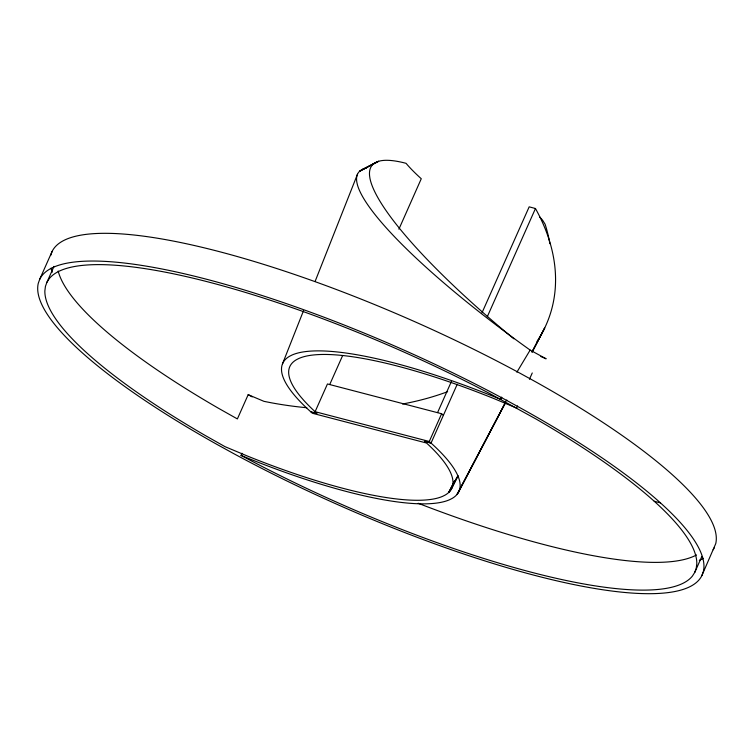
<?xml version="1.0" encoding="UTF-8"?>
<svg xmlns="http://www.w3.org/2000/svg" width="754" height="754" viewBox="0 0 754 754"><rect width="100%" height="100%" fill="white"/><g stroke="black" fill="none" stroke-linecap="round" stroke-linejoin="round"><path stroke-width="1.13" d="M39.764 279.159L38.275 283.316A362.74 84.062 24 0 0 217.567 444.747L233.259 453.38A362.74 84.062 24 0 0 701.889 575.566L715.725 543.681A362.74 84.062 24 0 0 536.433 382.259L520.741 373.626A362.74 84.062 24 0 0 52.111 251.431L39.764 279.159A362.74 84.062 24 0 1 508.403 401.354L524.087 409.988A362.74 84.062 24 0 1 703.378 571.409L701.889 575.566M50.622 255.587L52.111 251.431M54.005 266.351L46.88 282.354L45.428 286.416L44.863 290.865A354.936 82.252 24 0 0 205.917 435.878L225.031 446.67L246.869 455.812A235.022 54.467 24 0 0 442.881 496.217L445.086 495.105A235.022 54.467 24 0 0 440.807 457.772L438.121 454.653A235.022 54.467 24 0 0 428.508 444.851L426.519 443.022L312.382 413.258L310.61 411.665A242.826 56.277 24 0 1 289.668 356.227L291.949 355.068A242.826 56.277 24 0 1 494.464 396.821L500.609 399.337L501.815 397.33M241.996 453.258L241.044 455.388L251.94 461.194A354.936 82.252 24 0 0 692.426 576.047L694.773 572.38L696.225 568.318L696.79 563.86A354.936 82.252 24 0 0 535.736 418.856L489.714 393.531A354.936 82.252 24 0 0 49.227 278.688L46.88 282.354M282.448 363.993L303.57 310.563M315.219 281.129L357.471 174.268M306.774 407.735A266.765 174.579 14 0 1 271.289 402.787L263.994 401.354L248.179 394.672L237.378 418.932L218.264 408.15A354.936 82.252 24 0 1 58.171 271.035M315.106 411.693L327.453 383.965L441.618 413.739L443.39 415.331M329.724 384.549L342.608 355.615M398.904 229.169L421.269 178.745A234.654 54.382 24 0 1 407.961 165.531L406.057 163.335L404.775 162.987A268.782 52.761 37.3 0 0 369.564 175.635L369.931 178.246A268.782 52.761 37.3 0 0 513.86 338.81M437.574 412.579L451.41 381.505M481.938 312.929L529.176 206.841L535.463 208.519A270.611 171.874 17.2 0 1 537.027 341.477M241.044 455.388L247.199 457.914A242.826 56.277 24 0 0 449.704 499.666L451.985 498.507A242.826 56.277 24 0 0 431.043 443.069L429.271 441.476L441.618 413.739M431.043 443.069L424.747 441.382L431.043 443.069L457.226 384.257M487.282 316.746L535.463 208.519M500.609 399.337L501.561 397.207M517.574 405.935L516.622 408.065L494.784 398.923A235.022 54.467 24 0 0 298.772 358.508L296.567 359.63A235.022 54.467 24 0 0 300.846 396.962L303.532 400.072A235.022 54.467 24 0 0 313.146 409.884L316.906 413.343L310.61 411.665M529.44 379.281L532.258 372.957M694.773 572.38L701.889 556.386M451.222 489.337L458.112 475.717M456.99 477.386L450.1 490.967L457.584 476.302M505.331 402.759L457.169 494.238L505.265 402.938M532.145 351.816L544.727 327.905L532.154 351.873M458.328 492.55L505.359 402.928M532.051 352.109L541.89 333.428M516.876 372.203L530.137 350.082L524.077 345.737A272.298 49.613 34.4 0 1 357.453 184.937L356.878 182.421A272.298 49.613 34.4 0 1 366.218 168.095M505.434 401.91L506.848 400.035M374.738 163.005L359.517 171.356L378.678 161.281L362.702 169.245M429.271 441.476L315.059 411.684L316.755 413.211M654.227 501.259L660.457 502.88M540.835 356.529L546.15 358.81L530.137 350.082M248.179 394.672L252.251 396.906M539.591 216.916A234.654 54.382 24 0 1 542.541 220.111L545.104 224.221A266.765 174.579 14 0 1 549.873 243.683M447.612 391.684A266.765 174.579 14 0 1 402.532 404.012M714.236 547.838A362.74 84.062 24 0 1 713.152 549.76M703.416 558.356A362.74 84.062 24 0 1 699.297 560.297M52.252 272.213A362.74 84.062 24 0 1 51.027 268.207M696.526 554.944A354.936 82.252 24 0 1 418.216 503.286M454.605 480.995L448.696 492.475L454.596 481.024"/></g></svg>
